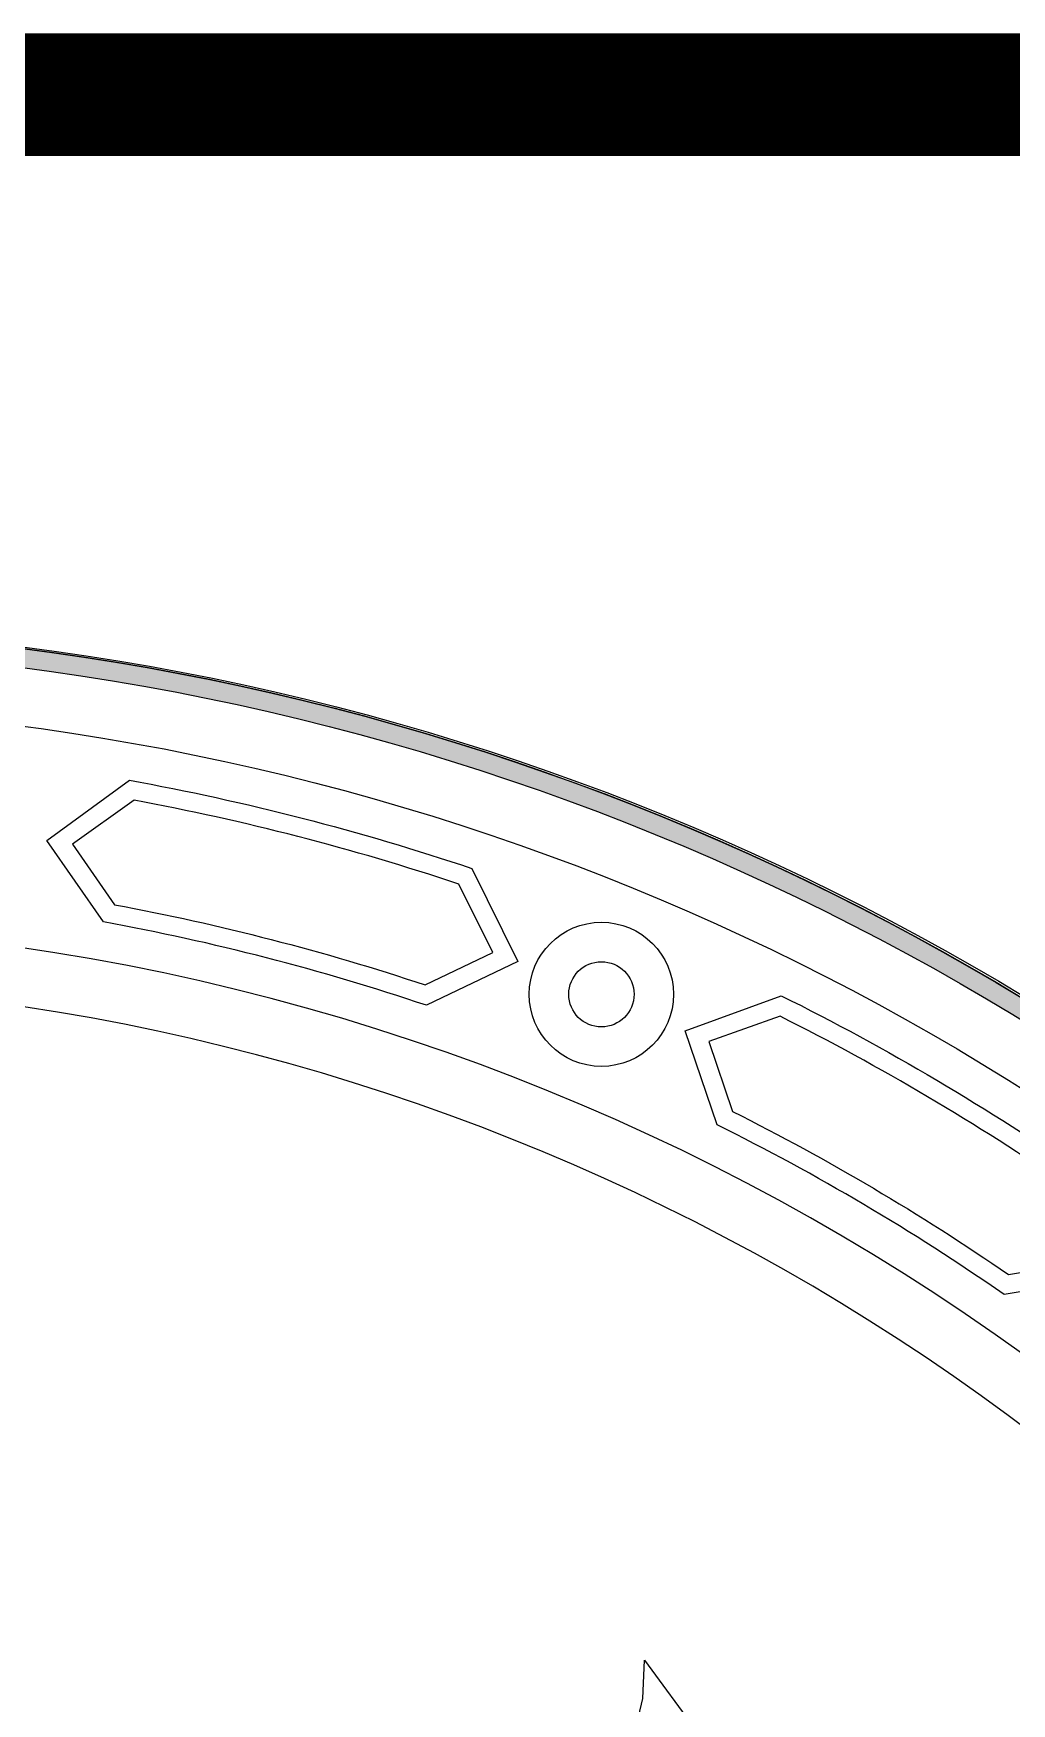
# Model space of a CAD drawing. Header units: feet. Extents: x 0 to 841, y 0 to 594.
# Drawn here: x 651.57 to 656.36, y 139.48 to 147.66 of the extents above; entities that cross this region are included whole.
import ezdxf

# ---------------------------------------------------------------- set-up
doc = ezdxf.new("R2010")
doc.units = ezdxf.units.FT
doc.header["$MEASUREMENT"] = 0
doc.layers.add('LOGO', color=7, linetype='Continuous')
doc.layers.add('TITLE', color=5, linetype='Continuous')

# ---------------------------------------------------------------- blocks, each defined once
blk = doc.blocks.new('YOTA')
h = blk.add_hatch(color=1)
edge = h.paths.add_edge_path()
edge.add_arc((302.886, 246.975), 39.995, 0, 360)
edge = h.paths.add_edge_path(flags=16)
edge.add_arc((302.886, 246.975), 39.7, 0, 360)
at = {"color": 2}
for points in [[(315.031, 283.209), (315.746, 281.757), (314.324, 281.073, 0.036222), (309.286, 282.374), (308.403, 283.645), (309.689, 284.587, -0.036146)], [(309.762, 284.274), (308.802, 283.587), (309.458, 282.642, -0.034551), (314.304, 281.391), (315.356, 281.897), (314.829, 282.966, 0.034551)], [(324.607, 278.415), (324.891, 276.822), (323.334, 276.56, 0.036222), (318.856, 279.209), (318.361, 280.674), (319.858, 281.223, -0.036146)], [(319.841, 280.902), (318.728, 280.509), (319.096, 279.418, -0.034551), (323.403, 276.87), (324.554, 277.064), (324.345, 278.237, 0.034551)]]:
    blk.add_lwpolyline(points, format="xyb", close=True, dxfattribs=at)
blk.add_lwpolyline([(317.561, 269.684), (317.697, 270.255), (317.725, 270.852), (318.54, 269.739)], dxfattribs=at)
at = {"color": 1}
for centre, radius in [((302.881, 246.975), 40), ((302.881, 246.975), 40), ((302.886, 246.975), 39.995)]:
    blk.add_circle(centre, radius, dxfattribs=at)
at = {"color": 2}
for centre, radius in [((302.886, 246.975), 39.7), ((302.886, 246.975), 38.793), ((317.052, 281.245), 1.125), ((317.052, 281.245), 0.509)]:
    blk.add_circle(centre, radius, dxfattribs=at)
for radius, start, end in [(35.372, 29.814, 89.3035), (34.464, 31.5058, 87.6117)]:
    blk.add_arc((302.886, 246.975), radius, start, end, dxfattribs=at)

msp = doc.modelspace()

# ---------------------------------------------------------------- linework, layer by layer
at = {"layer": 'LOGO', "color": 1}
msp.add_circle((649.9138, 132.2024), 12.5548, dxfattribs=at)
at = {"layer": 'TITLE', "color": 3, "const_width": 0.6}
msp.add_lwpolyline([(826, 147.3616), (600.7452, 147.3616), (600.7452, 74.3699), (518.8661, 74.3697), (518.8662, 15), (826, 15)], close=True, dxfattribs=at)

# ---------------------------------------------------------------- block references
at = {"layer": 'LOGO', "xscale": 0.3139103563735262, "yscale": 0.3139103563735262, "zscale": 0.3139103563735262}
msp.add_blockref('YOTA', (554.8225, 54.668), dxfattribs=at)

doc.saveas('drawing.dxf')
